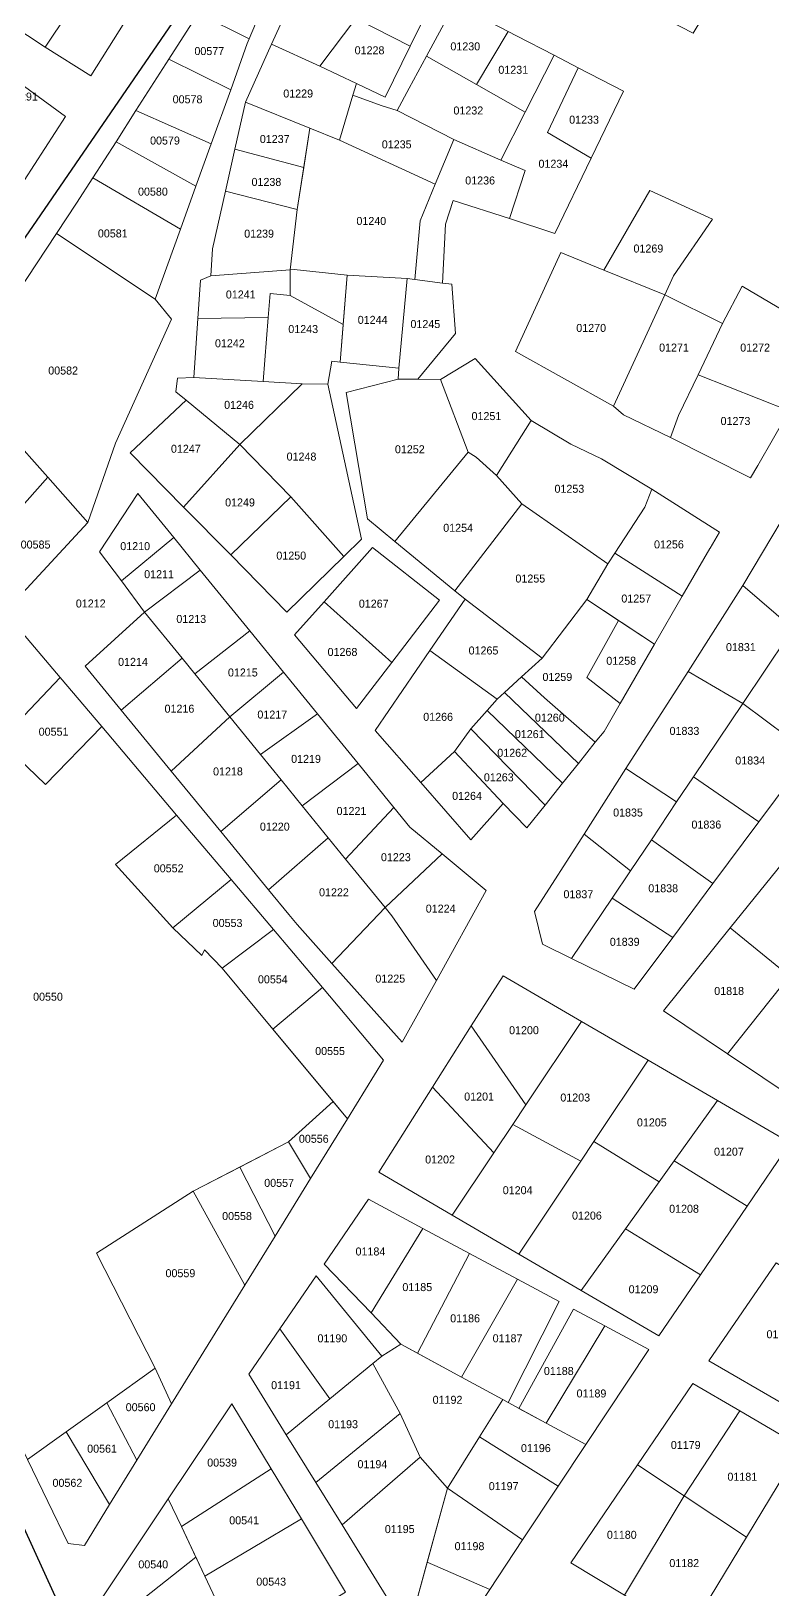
# Model space of a CAD drawing. Header units: metres. Extents: x 245225 to 248406, y 1633796 to 1637634.
# Drawn here: x 245942.6 to 246081.5, y 1635029.3 to 1635321.5 of the extents above; entities that cross this region are included whole.
import ezdxf
from ezdxf.enums import TextEntityAlignment as Align

# ---------------------------------------------------------------- set-up
doc = ezdxf.new("R2010")
doc.units = ezdxf.units.M
doc.header["$MEASUREMENT"] = 0
doc.layers.add('historique_numero_parcelle', color=7, linetype='Continuous')
doc.layers.add('limites_sections', color=7, linetype='Continuous')
doc.layers.add('LIMITES_PARCELLES', color=7, linetype='Continuous', lineweight=0, true_color=0xffffff)
doc.styles.add('Style-FANCY', font='FANCY.shx')

msp = doc.modelspace()

# ---------------------------------------------------------------- linework, layer by layer
at = {"layer": 'limites_parcelles', "flags": 128}
for points in [[(246003.387, 1635323.862), (245996.601, 1635314.935), (245987.578, 1635319.042), (245992.29, 1635329.506), (245996.344, 1635338.51), (246008.363, 1635332.936), (246003.387, 1635323.862)], [(245947.965, 1635335.437), (245953.943, 1635331.62), (245945.159, 1635318.497), (245935.211, 1635325.059), (245943.995, 1635337.97), (245947.965, 1635335.437)], [(245983.407, 1635320.044), (245983.042, 1635319.176), (245979.924, 1635310.511), (245968.338, 1635316.237), (245973.813, 1635324.807), (245983.407, 1635320.044)], [(246013.537, 1635318.7), (246008.865, 1635309.137), (246003.506, 1635311.67), (245996.601, 1635314.935), (246003.387, 1635323.862), (246013.537, 1635318.7)], [(246025.944, 1635311.491), (246031.871, 1635321.445), (246033.482, 1635320.611), (246040.476, 1635316.991), (246035.068, 1635306.295), (246025.944, 1635311.491)], [(245996.601, 1635314.935), (246003.506, 1635311.67), (246002.819, 1635309.511), (246000.305, 1635301.044), (245994.751, 1635303.297), (245982.692, 1635308.189), (245987.578, 1635319.042), (245996.601, 1635314.935)], [(246025.944, 1635311.491), (246035.068, 1635306.295), (246030.54, 1635297.341), (246021.737, 1635301.177), (246011.108, 1635306.601), (246013.378, 1635310.807), (246016.615, 1635316.805), (246025.944, 1635311.491)], [(246045.031, 1635314.633), (246039.28, 1635302.5), (246047.43, 1635297.675), (246040.636, 1635283.583), (246032.121, 1635286.35), (246035.098, 1635295.356), (246030.54, 1635297.341), (246035.068, 1635306.295), (246040.476, 1635316.991), (246045.031, 1635314.633)], [(246018.245, 1635292.812), (246000.305, 1635301.044), (246002.819, 1635309.511), (246008.092, 1635307.554), (246011.108, 1635306.601), (246021.737, 1635301.177), (246018.245, 1635292.812)], [(246000.305, 1635301.044), (246018.245, 1635292.812), (246015.387, 1635285.963), (246014.44, 1635274.933), (246013.005, 1635275.115), (246001.761, 1635275.777), (245991.839, 1635276.835), (245991.091, 1635276.778), (245992.368, 1635288.08), (245994.751, 1635303.297), (246000.305, 1635301.044)], [(246030.54, 1635297.341), (246035.098, 1635295.356), (246032.121, 1635286.35), (246021.585, 1635289.774), (246020.157, 1635285.329), (246019.595, 1635274.278), (246014.44, 1635274.933), (246015.387, 1635285.963), (246018.245, 1635292.812), (246021.737, 1635301.177), (246030.54, 1635297.341)], [(245970.522, 1635284.381), (245965.791, 1635271.233), (245947.334, 1635283.564), (245951.081, 1635289.225), (245954.118, 1635293.979), (245970.522, 1635284.381)], [(246070.163, 1635286.281), (246062.861, 1635275.645), (246061.207, 1635272.059), (246049.81, 1635276.712), (246058.43, 1635291.64), (246070.163, 1635286.281)], [(245992.368, 1635288.08), (245991.091, 1635276.778), (245976.183, 1635275.645), (245976.5, 1635280.725), (245978.927, 1635291.491), (245992.368, 1635288.08)], [(245965.791, 1635271.233), (245968.861, 1635267.529), (245958.383, 1635244.246), (245953.197, 1635229.429), (245945.665, 1635237.909), (245938.234, 1635246.276), (245928.891, 1635255.696), (245947.334, 1635283.564), (245965.791, 1635271.233)], [(246049.81, 1635276.712), (246061.207, 1635272.059), (246051.589, 1635251.198), (246033.295, 1635261.477), (246041.761, 1635279.998), (246049.81, 1635276.712)], [(245986.944, 1635267.839), (245973.774, 1635267.613), (245974.278, 1635274.851), (245976.183, 1635275.645), (245991.091, 1635276.778), (245991.045, 1635271.94), (245987.341, 1635272.337), (245986.944, 1635267.839)], [(246001, 1635266.511), (245991.045, 1635271.94), (245991.091, 1635276.778), (245991.839, 1635276.835), (246001.761, 1635275.777), (246001, 1635266.511)], [(246014.44, 1635274.933), (246019.595, 1635274.278), (246021.34, 1635274.057), (246022.001, 1635264.796), (246014.987, 1635256.24), (246011.267, 1635256.278), (246011.425, 1635258.341), (246013.005, 1635275.115), (246014.44, 1635274.933)], [(245991.045, 1635271.94), (246001, 1635266.511), (246000.421, 1635259.456), (245998.884, 1635259.611), (245998.09, 1635255.325), (245993.294, 1635255.404), (245986.018, 1635255.801), (245986.944, 1635267.839), (245987.341, 1635272.337), (245991.045, 1635271.94)], [(246072.029, 1635266.693), (246067.448, 1635257.088), (246063.805, 1635249.451), (246062.319, 1635245.332), (246053.494, 1635249.61), (246051.589, 1635251.198), (246061.207, 1635272.059), (246072.029, 1635266.693)], [(246084.504, 1635250.316), (246067.448, 1635257.088), (246072.029, 1635266.693), (246075.686, 1635273.672), (246092.295, 1635263.878), (246088.536, 1635257.334), (246084.504, 1635250.316)], [(246036.191, 1635248.499), (246029.682, 1635238.18), (246025.872, 1635241.673), (246024.382, 1635242.571), (246019.223, 1635256.197), (246025.688, 1635260.124), (246036.191, 1635248.499)], [(245986.018, 1635255.801), (245993.294, 1635255.404), (245981.652, 1635244.027), (245971.579, 1635252.309), (245969.674, 1635253.896), (245969.992, 1635256.436), (245973.008, 1635256.595), (245986.018, 1635255.801)], [(246084.504, 1635250.316), (246078.621, 1635240.077), (246077.304, 1635237.785), (246062.319, 1635245.332), (246063.805, 1635249.451), (246067.448, 1635257.088), (246084.504, 1635250.316)], [(246004.44, 1635226.274), (246001.1, 1635223.009), (245991.177, 1635234.237), (245981.652, 1635244.027), (245993.294, 1635255.404), (245998.09, 1635255.325), (246000.922, 1635242.371), (246004.44, 1635226.274)], [(246014.987, 1635256.24), (246019.223, 1635256.197), (246024.382, 1635242.571), (246010.661, 1635225.863), (246005.552, 1635230.084), (246001.583, 1635253.738), (246011.267, 1635256.278), (246014.987, 1635256.24)], [(246049.367, 1635241.355), (246058.795, 1635235.654), (246057.455, 1635232.253), (246051.876, 1635223.669), (246050.576, 1635221.669), (246034.437, 1635232.914), (246029.682, 1635238.18), (246036.191, 1635248.499), (246043.652, 1635244.054), (246049.367, 1635241.355)], [(246029.682, 1635238.18), (246034.437, 1635232.914), (246021.902, 1635216.577), (246010.661, 1635225.863), (246024.382, 1635242.571), (246025.872, 1635241.673), (246029.682, 1635238.18)], [(246097.768, 1635231.941), (246102.284, 1635228.397), (246095.584, 1635220.981), (246085.218, 1635209.506), (246075.852, 1635217.602), (246088.631, 1635239.113), (246097.768, 1635231.941)], [(246069.687, 1635224.527), (246064.498, 1635215.56), (246051.876, 1635223.669), (246057.455, 1635232.253), (246058.795, 1635235.654), (246071.459, 1635227.613), (246069.739, 1635224.618), (246069.687, 1635224.527)], [(246046.612, 1635214.943), (246038.273, 1635203.942), (246023.808, 1635215.002), (246021.902, 1635216.577), (246034.437, 1635232.914), (246050.576, 1635221.669), (246046.612, 1635214.943)], [(246064.498, 1635215.56), (246059.293, 1635206.568), (246046.612, 1635214.943), (246050.576, 1635221.669), (246051.876, 1635223.669), (246064.498, 1635215.56)], [(245983.495, 1635209.115), (245973.212, 1635201.041), (245970.818, 1635203.986), (245963.8, 1635212.621), (245974.234, 1635220.481), (245983.495, 1635209.115)], [(246075.826, 1635195.489), (246065.571, 1635201.499), (246075.852, 1635217.602), (246085.218, 1635209.506), (246084.2, 1635207.986), (246075.826, 1635195.489)], [(246038.273, 1635203.942), (246034.409, 1635200.44), (246031.174, 1635197.509), (246029.806, 1635196.269), (246017.245, 1635205.405), (246023.808, 1635215.002), (246038.273, 1635203.942)], [(246052.532, 1635211.033), (246046.603, 1635200.338), (246052.863, 1635195.455), (246049.843, 1635190.237), (246048.214, 1635188.197), (246038.67, 1635196.534), (246034.409, 1635200.44), (246038.273, 1635203.942), (246046.612, 1635214.943), (246052.532, 1635211.033)], [(245999.105, 1635120.883), (245990.78, 1635113.322), (245972.921, 1635104.062), (245954.797, 1635092.42), (245965.777, 1635070.856), (245956.715, 1635064.369), (245949.139, 1635058.946), (245941.902, 1635053.765), (245894.268, 1635152.455), (245941.099, 1635208.494), (245947.999, 1635200.327), (245936.673, 1635188.464), (245945.272, 1635180.262), (245955.765, 1635191.136), (245969.785, 1635174.543), (245958.369, 1635165.313), (245969.084, 1635153.407), (245974.508, 1635148.247), (245975.038, 1635149.306), (245978.345, 1635145.866), (245987.837, 1635134.444), (245999.105, 1635120.883)], [(245973.212, 1635201.041), (245979.747, 1635192.999), (245968.799, 1635182.806), (245959.433, 1635194.232), (245970.818, 1635203.986), (245973.212, 1635201.041)], [(246029.806, 1635196.269), (246027.967, 1635194.181), (246024.912, 1635190.713), (246021.869, 1635186.48), (246015.526, 1635180.64), (246006.98, 1635190.396), (246017.245, 1635205.405), (246029.806, 1635196.269)], [(246075.826, 1635195.489), (246066.613, 1635181.738), (246063.445, 1635177.011), (246053.958, 1635183.309), (246065.571, 1635201.499), (246075.826, 1635195.489)], [(246048.214, 1635188.197), (246045.057, 1635184.242), (246031.174, 1635197.509), (246034.409, 1635200.44), (246038.67, 1635196.534), (246048.214, 1635188.197)], [(246045.057, 1635184.242), (246042.08, 1635180.512), (246027.967, 1635194.181), (246029.806, 1635196.269), (246031.174, 1635197.509), (246045.057, 1635184.242)], [(245985.497, 1635185.924), (245989.358, 1635181.172), (245978.083, 1635171.479), (245968.799, 1635182.806), (245979.747, 1635192.999), (245985.497, 1635185.924)], [(246003.789, 1635184.205), (245993.325, 1635176.291), (245989.358, 1635181.172), (245985.497, 1635185.924), (245996.185, 1635193.538), (246003.789, 1635184.205)], [(246038.831, 1635176.442), (246035.397, 1635172.14), (246030.952, 1635176.744), (246021.869, 1635186.48), (246024.912, 1635190.713), (246038.831, 1635176.442)], [(246010.51, 1635175.956), (246001.426, 1635166.323), (245998.179, 1635170.318), (245993.325, 1635176.291), (246003.789, 1635184.205), (246010.51, 1635175.956)], [(245993.325, 1635176.291), (245998.179, 1635170.318), (245987.025, 1635160.57), (245978.083, 1635171.479), (245989.358, 1635181.172), (245993.325, 1635176.291)], [(246063.445, 1635177.011), (246058.711, 1635169.945), (246054.81, 1635164.122), (246046.101, 1635171.002), (246053.958, 1635183.309), (246063.445, 1635177.011)], [(246078.824, 1635173.284), (246070.222, 1635161.723), (246058.711, 1635169.945), (246063.445, 1635177.011), (246066.613, 1635181.738), (246078.824, 1635173.284)], [(246019.512, 1635167.28), (246008.832, 1635157.209), (246001.426, 1635166.323), (246010.51, 1635175.956), (246013.489, 1635172.299), (246019.512, 1635167.28)], [(246001.426, 1635166.323), (246008.832, 1635157.209), (245998.874, 1635146.757), (245992.375, 1635154.042), (245990.823, 1635155.936), (245987.025, 1635160.57), (245998.179, 1635170.318), (246001.426, 1635166.323)], [(246054.81, 1635164.122), (246051.367, 1635159.011), (246043.749, 1635147.702), (246038.334, 1635150.377), (246036.852, 1635156.515), (246046.101, 1635171.002), (246054.81, 1635164.122)], [(246070.222, 1635161.723), (246062.701, 1635151.615), (246051.367, 1635159.011), (246054.81, 1635164.122), (246058.711, 1635169.945), (246070.222, 1635161.723)], [(246018.468, 1635143.561), (246010.095, 1635155.656), (246008.832, 1635157.209), (246019.512, 1635167.28), (246027.777, 1635160.392), (246018.468, 1635143.561)], [(246097.22, 1635160.232), (246089.84, 1635150.965), (246084.589, 1635144.373), (246073.494, 1635153.418), (246085.646, 1635168.5), (246097.22, 1635160.232)], [(245987.914, 1635153.087), (245978.345, 1635145.866), (245975.038, 1635149.306), (245974.508, 1635148.247), (245969.084, 1635153.407), (245979.988, 1635162.468), (245987.914, 1635153.087)], [(246018.468, 1635143.561), (246012.06, 1635131.976), (245998.874, 1635146.757), (246008.832, 1635157.209), (246010.095, 1635155.656), (246018.468, 1635143.561)], [(246084.589, 1635144.373), (246083.17, 1635142.592), (246072.992, 1635129.814), (246060.982, 1635137.888), (246073.494, 1635153.418), (246084.589, 1635144.373)], [(246098.424, 1635131.819), (246091.674, 1635122.225), (246086.17, 1635120.955), (246072.992, 1635129.814), (246083.17, 1635142.592), (246098.424, 1635131.819)], [(246035.192, 1635120.252), (246032.745, 1635116.577), (246029.202, 1635111.256), (246017.718, 1635123.558), (246024.988, 1635135.058), (246035.192, 1635120.252)], [(246058.089, 1635128.622), (246047.948, 1635113.389), (246045.471, 1635109.67), (246032.745, 1635116.577), (246035.192, 1635120.252), (246045.607, 1635135.895), (246058.089, 1635128.622)], [(246071.068, 1635121.06), (246062.962, 1635109.726), (246060.149, 1635105.794), (246047.948, 1635113.389), (246058.089, 1635128.622), (246071.068, 1635121.06)], [(246045.471, 1635109.67), (246033.889, 1635092.274), (246021.418, 1635099.565), (246029.202, 1635111.256), (246032.745, 1635116.577), (246045.471, 1635109.67)], [(246060.149, 1635105.794), (246053.845, 1635096.979), (246045.587, 1635085.434), (246033.889, 1635092.274), (246045.471, 1635109.67), (246047.948, 1635113.389), (246060.149, 1635105.794)], [(246076.63, 1635101.243), (246067.91, 1635088.389), (246053.845, 1635096.979), (246060.149, 1635105.794), (246062.962, 1635109.726), (246076.63, 1635101.243)], [(245982.583, 1635086.463), (245968.862, 1635064.191), (245965.777, 1635070.856), (245954.797, 1635092.42), (245972.921, 1635104.062), (245982.583, 1635086.463)], [(246024.625, 1635092.41), (246014.919, 1635073.668), (246011.815, 1635075.354), (246006.207, 1635081.229), (246015.897, 1635097.091), (246024.625, 1635092.41)], [(246098.725, 1635080.147), (246088.14, 1635061.454), (246087.865, 1635061.614), (246083.239, 1635064.29), (246069.449, 1635072.271), (246082.072, 1635090.632), (246093.948, 1635083.154), (246098.725, 1635080.147)], [(246008.243, 1635073.105), (246006.572, 1635071.737), (245998.519, 1635065.146), (245989.114, 1635078.232), (245995.923, 1635088.189), (246008.243, 1635073.105)], [(246041.425, 1635083.401), (246031.909, 1635064.433), (246030.867, 1635065), (246023.151, 1635069.194), (246033.627, 1635087.583), (246041.425, 1635083.401)], [(246023.151, 1635069.194), (246030.867, 1635065), (246026.542, 1635058.03), (246020.546, 1635048.367), (246015.387, 1635054.188), (246011.682, 1635062.39), (246006.572, 1635071.737), (246008.243, 1635073.105), (246011.815, 1635075.354), (246023.151, 1635069.194)], [(246011.682, 1635062.39), (245995.857, 1635049.442), (245990.301, 1635058.419), (245998.519, 1635065.146), (246006.572, 1635071.737), (246011.682, 1635062.39)], [(246031.909, 1635064.433), (246039.021, 1635060.569), (246046.42, 1635056.548), (246041.274, 1635048.776), (246026.542, 1635058.03), (246030.867, 1635065), (246031.909, 1635064.433)], [(245957.242, 1635045.329), (245952.529, 1635037.678), (245949.513, 1635037.996), (245941.902, 1635053.765), (245949.139, 1635058.946), (245957.242, 1635045.329)], [(246065.591, 1635021.148), (246076.526, 1635039.201), (246086.776, 1635056.123), (246116.227, 1635038.828), (246094.214, 1635003.903), (246065.591, 1635021.148)], [(245973.386, 1635035.478), (245958.195, 1635023.372), (245955.995, 1635028.033), (245968.247, 1635046.411), (245970.693, 1635041.209), (245973.386, 1635035.478)], [(246001.443, 1635028.916), (245982.059, 1635017.027), (245978.054, 1635025.546), (245975.062, 1635031.912), (245993.167, 1635042.625), (246001.443, 1635028.916)], [(245958.195, 1635023.372), (245973.386, 1635035.478), (245975.062, 1635031.912), (245978.054, 1635025.546), (245961.764, 1635015.812), (245958.195, 1635023.372)]]:
    msp.add_lwpolyline(points, close=True, dxfattribs=at)
at = {"layer": 'limites_parcelles'}
for points in [[(245988.344, 1635331.809), (245983.407, 1635320.044), (245973.813, 1635324.807), (245981.001, 1635336.057)], [(246013.537, 1635318.7), (246003.387, 1635323.862), (246008.363, 1635332.936), (246018.252, 1635328.35)], [(246071.25, 1635328.908), (246066.528, 1635321.139), (246057.553, 1635325.729), (246061.606, 1635334.633)], [(245962.198, 1635326.646), (245953.732, 1635313.1), (245945.159, 1635318.497), (245953.943, 1635331.62)], [(246031.871, 1635321.445), (246025.944, 1635311.491), (246016.615, 1635316.805), (246021.903, 1635326.604)], [(245979.924, 1635310.511), (245976.268, 1635300.35), (245962.187, 1635306.609), (245968.338, 1635316.237)], [(246047.43, 1635297.675), (246039.28, 1635302.5), (246045.031, 1635314.633), (246053.494, 1635310.253)], [(245941.258, 1635293.509), (245933.355, 1635298.48), (245940.645, 1635311.616), (245948.969, 1635305.48)], [(245976.268, 1635300.35), (245973.422, 1635292.44), (245958.457, 1635300.771), (245962.187, 1635306.609)], [(245993.596, 1635295.924), (245980.7, 1635299.354), (245982.692, 1635308.189), (245994.751, 1635303.297)], [(245973.422, 1635292.44), (245970.522, 1635284.381), (245954.118, 1635293.979), (245958.457, 1635300.771)], [(245993.596, 1635295.924), (245992.368, 1635288.08), (245978.927, 1635291.491), (245980.7, 1635299.354)], [(246013.005, 1635275.115), (246011.425, 1635258.341), (246000.421, 1635259.456), (246001.761, 1635275.777)], [(245986.018, 1635255.801), (245973.008, 1635256.595), (245973.774, 1635267.613), (245986.944, 1635267.839)], [(245981.652, 1635244.027), (245971.113, 1635232.292), (245961.102, 1635242.466), (245971.579, 1635252.309)], [(245945.665, 1635237.909), (245932.567, 1635223.143), (245924.65, 1635231.246), (245938.234, 1635246.276)], [(245991.177, 1635234.237), (245979.936, 1635223.326), (245971.113, 1635232.292), (245981.652, 1635244.027)], [(245953.197, 1635229.429), (245940.18, 1635215.353), (245932.567, 1635223.143), (245945.665, 1635237.909)], [(245969.277, 1635226.565), (245959.454, 1635218.443), (245955.387, 1635223.892), (245962.53, 1635234.846)], [(246001.1, 1635223.009), (245990.47, 1635212.621), (245979.936, 1635223.326), (245991.177, 1635234.237)], [(245974.234, 1635220.481), (245963.8, 1635212.621), (245959.454, 1635218.443), (245969.277, 1635226.565)], [(246010.089, 1635203.146), (245997.414, 1635214.509), (246006.504, 1635224.686), (246019.045, 1635214.844)], [(246010.089, 1635203.146), (246003.488, 1635194.524), (245991.899, 1635208.335), (245997.414, 1635214.509)], [(245970.818, 1635203.986), (245959.433, 1635194.232), (245952.688, 1635202.461), (245963.8, 1635212.621)], [(246052.863, 1635195.455), (246046.603, 1635200.338), (246052.532, 1635211.033), (246059.293, 1635206.568)], [(245989.84, 1635201.326), (245979.747, 1635192.999), (245973.212, 1635201.041), (245983.495, 1635209.115)], [(246097.011, 1635197.724), (246088.367, 1635186.108), (246075.826, 1635195.489), (246084.2, 1635207.986)], [(245979.747, 1635192.999), (245989.84, 1635201.326), (245996.185, 1635193.538), (245985.497, 1635185.924)], [(245955.765, 1635191.136), (245945.272, 1635180.262), (245936.673, 1635188.464), (245947.999, 1635200.327)], [(246088.367, 1635186.108), (246078.824, 1635173.284), (246066.613, 1635181.738), (246075.826, 1635195.489)], [(246038.831, 1635176.442), (246024.912, 1635190.713), (246027.967, 1635194.181), (246042.08, 1635180.512)], [(246030.952, 1635176.744), (246024.919, 1635169.917), (246015.526, 1635180.64), (246021.869, 1635186.48)], [(245979.988, 1635162.468), (245969.084, 1635153.407), (245958.369, 1635165.313), (245969.785, 1635174.543)], [(246062.701, 1635151.615), (246055.479, 1635141.91), (246043.749, 1635147.702), (246051.367, 1635159.011)], [(245997.09, 1635142.227), (245987.837, 1635134.444), (245978.345, 1635145.866), (245987.914, 1635153.087)], [(246045.607, 1635135.895), (246035.192, 1635120.252), (246024.988, 1635135.058), (246030.925, 1635144.45)], [(246001.794, 1635117.647), (245987.837, 1635134.444), (245997.09, 1635142.227), (246008.568, 1635128.642)], [(246029.202, 1635111.256), (246021.418, 1635099.565), (246007.642, 1635107.62), (246017.718, 1635123.558)], [(245990.78, 1635113.322), (245999.105, 1635120.883), (246001.794, 1635117.647), (245994.876, 1635106.416)], [(246076.63, 1635101.243), (246062.962, 1635109.726), (246071.068, 1635121.06), (246084.689, 1635113.123)], [(245988.225, 1635095.62), (245981.64, 1635108.583), (245990.78, 1635113.322), (245994.876, 1635106.416)], [(245988.225, 1635095.62), (245982.583, 1635086.463), (245972.921, 1635104.062), (245981.64, 1635108.583)], [(246015.897, 1635097.091), (246006.207, 1635081.229), (245997.442, 1635090.41), (246005.737, 1635102.54)], [(246067.91, 1635088.389), (246060.135, 1635076.928), (246045.587, 1635085.434), (246053.845, 1635096.979)], [(246014.919, 1635073.668), (246024.625, 1635092.41), (246033.627, 1635087.583), (246023.151, 1635069.194)], [(246033.89, 1635063.357), (246044.153, 1635081.938), (246050.006, 1635078.799), (246039.021, 1635060.569)], [(246046.42, 1635056.548), (246039.021, 1635060.569), (246050.006, 1635078.799), (246058.23, 1635074.388)], [(245998.519, 1635065.146), (245990.301, 1635058.419), (245983.3, 1635069.731), (245989.114, 1635078.232)], [(245968.862, 1635064.191), (245962.347, 1635053.616), (245956.715, 1635064.369), (245965.777, 1635070.856)], [(246075.272, 1635062.878), (246064.833, 1635046.961), (246056.104, 1635052.754), (246066.485, 1635068.038)], [(245962.347, 1635053.616), (245957.242, 1635045.329), (245949.139, 1635058.946), (245956.715, 1635064.369)], [(245987.489, 1635052.03), (245970.693, 1635041.209), (245968.247, 1635046.411), (245980.125, 1635064.228)], [(246015.387, 1635054.188), (246000.776, 1635041.493), (245995.857, 1635049.442), (246011.682, 1635062.39)], [(246086.776, 1635056.123), (246076.526, 1635039.201), (246064.833, 1635046.961), (246075.272, 1635062.878)], [(246041.274, 1635048.776), (246034.599, 1635038.693), (246020.546, 1635048.367), (246026.542, 1635058.03)], [(246020.546, 1635048.367), (246013.153, 1635021.494), (246000.776, 1635041.493), (246015.387, 1635054.188)], [(246064.833, 1635046.961), (246053.668, 1635028.332), (246043.625, 1635034.383), (246056.104, 1635052.754)], [(245993.167, 1635042.625), (245975.062, 1635031.912), (245970.693, 1635041.209), (245987.489, 1635052.03)], [(246028.433, 1635029.379), (246016.74, 1635034.533), (246020.546, 1635048.367), (246034.599, 1635038.693)], [(246053.668, 1635028.332), (246064.833, 1635046.961), (246076.526, 1635039.201), (246065.591, 1635021.148)], [(246028.433, 1635029.379), (246018.014, 1635013.64), (246013.153, 1635021.494), (246016.74, 1635034.533)]]:
    msp.add_3dface(points, dxfattribs=at)
at = {"layer": 'limites_sections', "flags": 128}
msp.add_lwpolyline([(246475.166, 1634954), (246278.712, 1634922.249), (246090.858, 1634842.213), (246079.613, 1634838.244), (246000.899, 1634791.942), (245962.083, 1634769.837), (246011.802, 1634851.075), (246003.757, 1634903.681), (245876.166, 1635183.709), (245912.36, 1635240.445), (245993.803, 1635359.213), (246015.039, 1635394.607), (246192.559, 1635664.461), (246208.147, 1635671.811), (246232.762, 1635710.906), (246254.482, 1635744.209), (246290.68, 1635810.814), (246301.781, 1635826.742), (246319.639, 1635860.527), (246346.185, 1635924.719)], dxfattribs=at)

# ---------------------------------------------------------------- texts
at = {"layer": 'historique_numero_parcelle', "style": 'Style-FANCY'}
for s, p in [('00577', (245975.922287, 1635317.765888)), ('01228', (246005.932511, 1635317.906747)), ('01230', (246023.859726, 1635318.644863)), ('01231', (246032.841284, 1635314.255361)), ('00291', (245941.022298, 1635309.237531)), ('00578', (245971.849255, 1635308.725603)), ('01229', (245992.564611, 1635309.807071)), ('01232', (246024.434128, 1635306.625988)), ('01233', (246046.104747, 1635304.90154)), ('00579', (245967.619568, 1635300.991718)), ('01237', (245988.168478, 1635301.282814)), ('01235', (246011.01401, 1635300.276886)), ('01234', (246040.360728, 1635296.645095)), ('00580', (245965.361124, 1635291.419076)), ('01238', (245986.614982, 1635293.235393)), ('01236', (246026.640354, 1635293.509737)), ('01240', (246006.26214, 1635285.919556)), ('00581', (245957.841681, 1635283.580679)), ('01239', (245985.24425, 1635283.541908)), ('01269', (246058.15087, 1635280.750763)), ('01241', (245981.808853, 1635272.13602)), ('01243', (245993.505766, 1635265.656279)), ('01244', (246006.508137, 1635267.380726)), ('01245', (246016.377407, 1635266.596886)), ('01270', (246047.436315, 1635265.867606)), ('01242', (245979.772337, 1635262.991224)), ('01271', (246062.948431, 1635262.186826)), ('01272', (246078.14071, 1635262.186826)), ('00582', (245948.549261, 1635257.8838)), ('01246', (245981.489016, 1635251.449184)), ('01251', (246027.819755, 1635249.345881)), ('01273', (246074.462579, 1635248.423907)), ('01247', (245971.528364, 1635243.218867)), ('01248', (245993.185928, 1635241.7557)), ('01252', (246013.472761, 1635243.127419)), ('01253', (246043.354716, 1635235.720134)), ('01249', (245981.67178, 1635233.159591)), ('01254', (246022.519591, 1635228.404297)), ('00585', (245943.38617, 1635225.265454)), ('01210', (245962.037561, 1635224.967562)), ('01256', (246061.99667, 1635225.295066)), ('01250', (245991.266904, 1635223.191763)), ('01211', (245966.51342, 1635219.712103)), ('01255', (246036.044146, 1635218.893708)), ('01257', (246055.874068, 1635215.144342)), ('01212', (245953.712463, 1635214.21776)), ('01267', (246006.711299, 1635214.189503)), ('01213', (245972.540911, 1635211.321286)), ('01214', (245961.627274, 1635203.273865)), ('01268', (246000.862843, 1635205.136155)), ('01265', (246027.272278, 1635205.410499)), ('01258', (246053.058356, 1635203.479827)), ('01831', (246075.472549, 1635206.044272)), ('01215', (245982.201307, 1635201.288138)), ('01259', (246041.100352, 1635200.44898)), ('01216', (245970.328158, 1635194.49731)), ('01217', (245987.716871, 1635193.399934)), ('01266', (246018.77374, 1635192.973575)), ('01260', (246039.690456, 1635192.819607)), ('00551', (245946.757077, 1635190.18612)), ('01261', (246035.930734, 1635189.736504)), ('01833', (246064.904338, 1635190.335983)), ('01262', (246032.640978, 1635186.235353)), ('01218', (245979.414152, 1635182.739714)), ('01219', (245994.035292, 1635185.091233)), ('01834', (246077.216817, 1635184.791881)), ('01263', (246030.134496, 1635181.636827)), ('01264', (246024.18953, 1635178.157139)), ('01221', (246002.546885, 1635175.319365)), ('01835', (246054.336126, 1635175.038368)), ('01220', (245988.186836, 1635172.39303)), ('01836', (246069.008498, 1635172.77966)), ('01223', (246010.856131, 1635166.664468)), ('00552', (245968.310204, 1635164.577423)), ('01222', (245999.263656, 1635160.080215)), ('01837', (246045.035349, 1635159.72242)), ('01838', (246060.92431, 1635160.837107)), ('01224', (246019.246969, 1635157.026506)), ('00553', (245979.344596, 1635154.335251)), ('01839', (246053.712715, 1635150.804922)), ('00554', (245987.820288, 1635143.773011)), ('01225', (246009.811764, 1635143.903723)), ('00550', (245945.711078, 1635140.511095)), ('01818', (246073.272976, 1635141.594086)), ('01200', (246034.853497, 1635134.236133)), ('00555', (245998.534843, 1635130.33016)), ('01201', (246026.446342, 1635121.79921)), ('01203', (246044.448621, 1635121.616314)), ('01205', (246058.795615, 1635116.952468)), ('00556', (245995.486596, 1635113.881191)), ('01202', (246019.135772, 1635110.002422)), ('01207', (246073.233991, 1635111.46559)), ('00557', (245988.994735, 1635105.617281)), ('01204', (246033.66553, 1635104.2412)), ('00558', (245981.109763, 1635099.398819)), ('01206', (246046.641792, 1635099.485906)), ('01208', (246064.826835, 1635100.766178)), ('01184', (246006.0975, 1635092.758765)), ('00559', (245970.509436, 1635088.686343)), ('01185', (246014.870184, 1635086.083064)), ('01209', (246057.242119, 1635085.677263)), ('01186', (246023.825633, 1635080.230394)), ('01190', (245998.969694, 1635076.481027)), ('01187', (246031.775878, 1635076.481027)), ('01172', (246083.058386, 1635077.246904)), ('01188', (246041.371001, 1635070.354014)), ('01191', (245990.288392, 1635067.702023)), ('01189', (246047.493604, 1635066.147407)), ('00560', (245963.055266, 1635063.569179)), ('01192', (246020.535876, 1635064.958584)), ('01193', (246000.980101, 1635060.386185)), ('00561', (245955.836078, 1635055.796102)), ('01196', (246037.076041, 1635055.905235)), ('01179', (246065.141777, 1635056.4825)), ('00539', (245978.321647, 1635053.186249)), ('01194', (246006.463029, 1635052.887452)), ('00562', (245949.347947, 1635049.394745)), ('01197', (246031.044821, 1635048.772294)), ('01181', (246075.742104, 1635050.538383)), ('00541', (245982.446897, 1635042.369261)), ('01195', (246011.580428, 1635040.724873)), ('01180', (246053.170719, 1635039.656075)), ('01198', (246024.648072, 1635037.524194)), ('00540', (245965.423712, 1635034.112816)), ('01182', (246064.867631, 1635034.352093)), ('00543', (245987.512078, 1635030.872945))]:
    msp.add_text(s, height=1.499994, dxfattribs=at).set_placement(p, align=Align.MIDDLE_CENTER)

doc.saveas('drawing.dxf')
